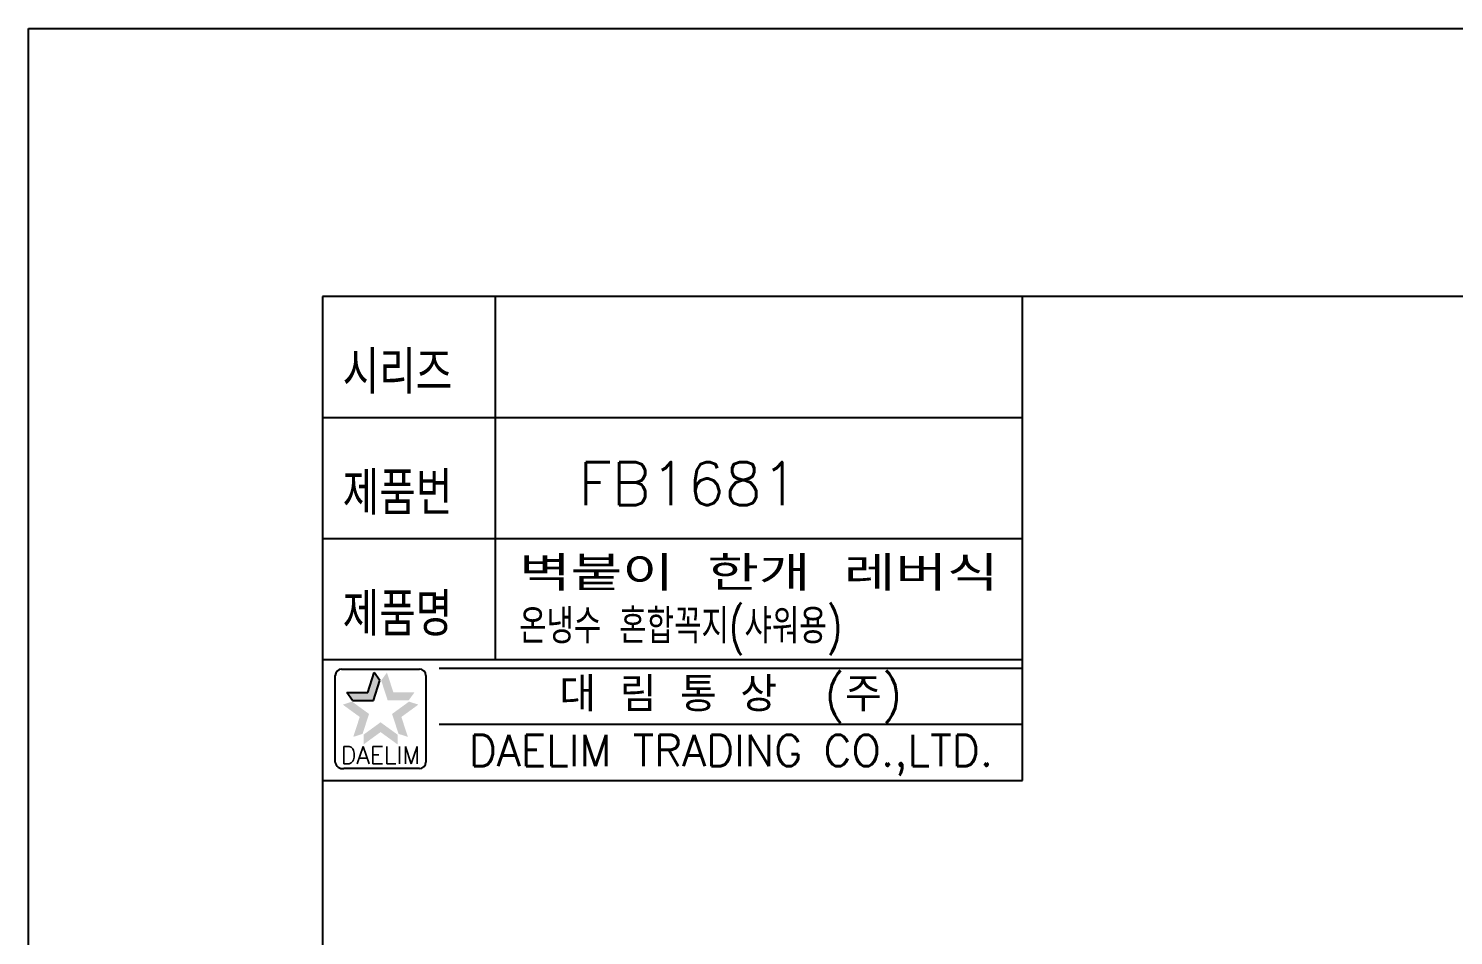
# Model space of a CAD drawing. Extents: x -4069 to -3649, y -4303 to -3709.
# Drawn here: x -4068.9 to -3904, y -3813.8 to -3708.9 of the extents above; entities that cross this region are included whole.
import ezdxf
from ezdxf.enums import TextEntityAlignment as Align

# ---------------------------------------------------------------- set-up
doc = ezdxf.new("R2010")
doc.units = 0
doc.header["$LTSCALE"] = 7
doc.layers.get('0').update_dxf_attribs({"color": 2, "linetype": 'CONTINUOUS'})
doc.layers.add('D', color=2, linetype='CONTINUOUS')
doc.styles.add('GHS', font='ROMANS.shx', dxfattribs={"bigfont": 'GHS.shx'})
doc.styles.add('ROMANS', font='romans', dxfattribs={"bigfont": 'GHS.shx'})

msp = doc.modelspace()

# ---------------------------------------------------------------- linework, layer by layer
at = {"color": 4}
for p, q in [((-3659.87288, -3739.89074), (-4034.87288, -3739.89074)), ((-4034.87288, -3739.89074), (-4034.87288, -4288.89074)), ((-3953.87288, -3795.89074), (-3953.87288, -3739.89074))]:
    msp.add_line(p, q, dxfattribs=at)
at = {"color": 7}
for p, q in [((-4034.87288, -3739.89074), (-4034.87288, -3795.89074)), ((-4014.87288, -3739.89074), (-4014.87288, -3781.89074)), ((-4034.87288, -3753.89074), (-3953.87288, -3753.89074)), ((-4034.87288, -3767.89074), (-3953.87288, -3767.89074)), ((-4034.87288, -3781.89074), (-3953.87288, -3781.89074)), ((-4034.87288, -3795.89074), (-3953.87288, -3795.89074))]:
    msp.add_line(p, q, dxfattribs=at)
at = {"color": 2, "linetype": 'Continuous'}
for p, q in [((-4032.64539, -3783.00621), (-4023.64539, -3783.00621)), ((-4021.37288, -3782.89074), (-3953.87288, -3782.89074)), ((-4033.39539, -3793.75621), (-4033.39539, -3783.75621)), ((-4022.89539, -3783.75621), (-4022.89539, -3793.75621)), ((-4021.37288, -3789.39074), (-3953.87288, -3789.39074)), ((-4023.64539, -3794.50621), (-4032.39539, -3794.50621))]:
    msp.add_line(p, q, dxfattribs=at)
at = {"color": 2}
for p, q in [((-4029.63374, -3785.70767), (-4028.88438, -3783.40135)), ((-4028.96864, -3786.62311), (-4028.21927, -3784.31678)), ((-4028.21927, -3784.31678), (-4028.88438, -3783.40135)), ((-4032.05876, -3785.70767), (-4029.63374, -3785.70767)), ((-4031.39365, -3786.62311), (-4032.05876, -3785.70767)), ((-4031.39365, -3786.62311), (-4028.96864, -3786.62311))]:
    msp.add_line(p, q, dxfattribs=at)
at = {"color": 2, "linetype": 'Continuous'}
for centre, radius, start, end in [((-4032.64539, -3783.75621), 0.75, 90, 180), ((-4023.64539, -3783.75621), 0.75, 0, 90), ((-4032.52039, -3793.63121), 0.88388, 188.1301024, 278.1301024), ((-4023.64539, -3793.75621), 0.75, 270, 0)]:
    msp.add_arc(centre, radius, start, end, dxfattribs=at)
at = {"color": 2}
for points in [[(-4029.63374, -3785.70767), (-4028.96864, -3786.62311), (-4028.88438, -3783.40135), (-4028.21927, -3784.31678)], [(-4027.40641, -3783.40135), (-4028.07151, -3784.31678), (-4026.65704, -3785.70767), (-4027.32214, -3786.62311)], [(-4032.05876, -3785.70767), (-4031.39365, -3786.62311), (-4029.63374, -3785.70767), (-4028.96864, -3786.62311)], [(-4026.65704, -3785.70767), (-4027.32214, -3786.62311), (-4024.23203, -3785.70767), (-4024.89713, -3786.62311)], [(-4030.5536, -3788.53869), (-4029.47744, -3788.18902), (-4032.51547, -3787.1133), (-4031.43932, -3786.76364)], [(-4031.30297, -3790.84501), (-4030.22681, -3790.49534), (-4030.5536, -3788.53869), (-4029.47744, -3788.18902)], [(-4023.77531, -3787.1133), (-4024.85147, -3786.76364), (-4025.73719, -3788.53869), (-4026.81335, -3788.18902)], [(-4025.73719, -3788.53869), (-4026.81335, -3788.18902), (-4024.98782, -3790.84501), (-4026.06398, -3790.49534)], [(-4028.14539, -3790.28835), (-4028.14539, -3789.15681), (-4030.10727, -3791.71373), (-4030.10727, -3790.5822)], [(-4026.18352, -3791.71373), (-4026.18352, -3790.5822), (-4028.14539, -3790.28835), (-4028.14539, -3789.15681)]]:
    msp.add_solid(points, dxfattribs=at)
at = {"layer": 'D'}
msp.add_lwpolyline([(-4068.87288, -3708.89074), (-3648.87288, -3708.89074), (-3648.87288, -4302.89074), (-4068.87288, -4302.89074)], close=True, dxfattribs=at)

# ---------------------------------------------------------------- texts
at = {"color": 7, "linetype": 'Continuous'}
for s, height, style, p in [('대 림 통 상  (주)', 4, 'GHS', (-3987.61254, -3786.19564)), ('DAELIM TRADING CO.,LTD.', 3.6, 'ROMANS', (-3987.61254, -3792.96299))]:
    msp.add_text(s, height=height, dxfattribs=dict(at, style=style)).set_placement(p, align=Align.MIDDLE)
at = {"color": 2, "linetype": 'Continuous', "style": 'ROMANS'}
msp.add_text('DAELIM', height=2, dxfattribs=at).set_placement((-4028.14539, -3793.95621), align=Align.CENTER)
at = {"layer": 'D', "style": 'GHS'}
for s, height, width, p in [('시리즈', 5, 0.8, (-4032.53252, -3751.16135)), ('제품번', 5, 0.8, (-4032.53252, -3765.16135)), ('제품명', 5, 0.8, (-4032.53252, -3779.16135)), ('온냉수 혼합꼭지(샤워용)', 4, 0.75, (-4012.12486, -3780.04547))]:
    msp.add_text(s, height=height, dxfattribs=dict(at, width=width)).set_placement(p)
at = {"layer": 'D', "color": 7, "style": 'GHS'}
msp.add_text('FB1681', height=5, dxfattribs=at).set_placement((-4005.26394, -3764.04573))
at = {"layer": 'D', "style": 'GHS', "width": 1.105852}
msp.add_text('벽붙이 한개 레버식', height=4, dxfattribs=at).set_placement((-4012.12486, -3773.92617), (-3956.63567, -3773.92617), align=Align.FIT)

doc.saveas('drawing.dxf')
